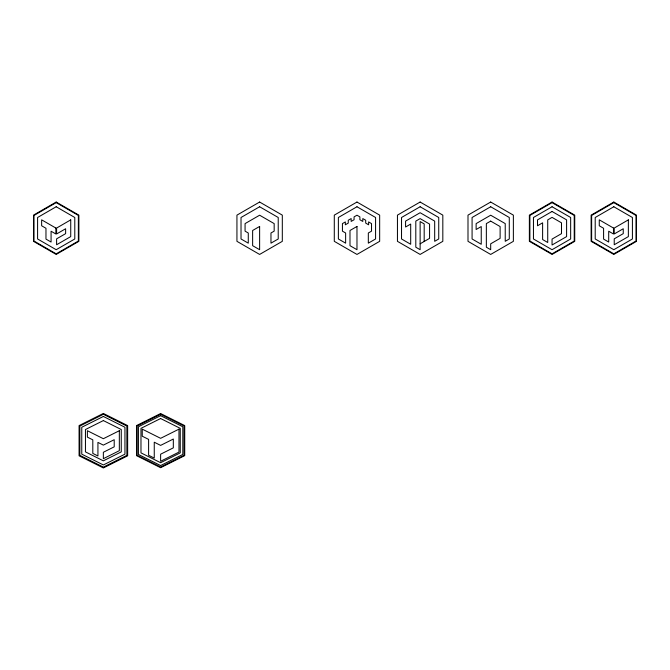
<?xml version="1.0" encoding="UTF-8"?>
<svg xmlns="http://www.w3.org/2000/svg" width="670" height="670" viewBox="0 0 670 670"><rect width="100%" height="100%" fill="white"/><g stroke="black" fill="none" stroke-linecap="round" stroke-linejoin="round"><path stroke-width="1" d="M420.132 243.813L429.57 238.361L429.57 224.065L420.132 218.613L415.802 221.117L415.802 247.213L420.132 249.709L420.132 221.561L424.185 223.897L424.185 241.468M70.735 219.861L56.607 228.06L56.607 233.964L65.627 228.755L65.627 233.646L56.607 238.847L56.607 244.751L70.735 236.594L70.735 219.861M628.36 219.861L614.231 228.06L614.231 233.964L623.251 228.755L623.251 233.646L614.231 238.847L614.231 244.751L628.36 236.594L628.36 219.861M56.188 202.038L33.5 215.137L33.5 241.334L56.188 254.433L78.876 241.334L78.876 215.137L56.188 202.038M56.188 202.625L34.011 215.43L34.011 241.041L56.188 253.838L78.365 241.041L78.365 215.43L56.188 202.625M56.188 206.754L37.587 217.49L37.587 238.972L56.188 249.709L74.789 238.972L74.789 217.49L56.188 206.754M259.625 202.038L236.937 215.137L236.937 241.334L259.625 254.433L282.313 241.334L282.313 215.137L259.625 202.038M259.625 206.754L241.024 217.49L241.024 238.972L248.277 243.16L248.277 233.001L245.069 231.15L245.069 223.604L259.625 215.212L274.172 223.604L274.172 231.15L270.965 233.001L270.965 243.16L278.226 238.972L278.226 217.49L259.625 206.754M259.625 226.452L252.632 230.488L252.632 245.681L259.625 249.709L259.625 226.452M356.976 202.038L334.288 215.137L334.288 241.334L356.976 254.433L379.664 241.334L379.664 215.137L356.976 202.038M356.976 206.754L338.375 217.49L338.375 238.972L345.628 243.16L345.628 233.001L342.429 231.15L342.429 223.604L345.335 221.929L345.335 224.793L348.249 223.118L348.249 220.246L351.155 218.571L351.155 221.435L354.07 219.752L354.07 216.887L356.976 215.212L359.882 216.887L359.882 219.752L362.797 221.435L362.797 218.571L365.703 220.246L365.703 223.118L368.617 224.793L368.617 221.929L371.523 223.604L371.523 231.15L368.324 233.001L368.324 243.16L375.577 238.972L375.577 217.49L356.976 206.754M356.976 226.452L349.991 230.488L349.991 245.681L356.976 249.709L356.976 226.452M420.132 202.038L397.444 215.137L397.444 241.334L420.132 254.433L442.82 241.334L442.82 215.137L420.132 202.038M420.132 206.754L401.531 217.49L401.531 238.972L410.693 244.265L410.693 224.065L405.584 227.013L405.584 221.117L420.132 212.717L434.679 221.117L434.679 241.309L438.733 238.972L438.733 217.49L420.132 206.754M490.683 202.038L467.995 215.137L467.995 241.334L490.683 254.433L513.371 241.334L513.371 215.137L490.683 202.038M490.683 206.754L472.082 217.49L472.082 238.972L481.244 244.265L481.244 226.56L476.127 229.509L476.127 223.604L490.683 215.212L505.23 223.604L505.23 241.309L509.284 238.972L509.284 217.49L490.683 206.754M490.683 221.108L486.353 223.604L486.353 247.213L490.683 249.709L490.683 243.813L500.121 238.361L500.121 226.56L490.683 221.108M552.055 202.038L529.367 215.137L529.367 241.334L552.055 254.433L574.743 241.334L574.743 215.137L552.055 202.038M552.055 202.625L529.878 215.43L529.878 241.041L552.055 253.838L574.232 241.041L574.232 215.43L552.055 202.625M552.055 206.754L533.454 217.49L533.454 238.972L552.055 249.709L570.656 238.972L570.656 217.49L552.055 206.754M552.055 211.477L537.507 219.877L537.507 225.773L542.616 222.825L542.616 239.542L547.725 242.49L547.725 219.877L552.055 217.373L561.494 222.825L561.494 233.646L552.055 239.09L552.055 244.994L566.602 236.594L566.602 219.877L552.055 211.477M613.812 202.038L591.124 215.137L591.124 241.334L613.812 254.433L636.5 241.334L636.5 215.137L613.812 202.038M613.812 202.625L591.635 215.43L591.635 241.041L613.812 253.838L635.989 241.041L635.989 215.43L613.812 202.625M613.812 206.754L595.211 217.49L595.211 238.972L613.812 249.709L632.413 238.972L632.413 217.49L613.812 206.754M103.356 413.44L79.077 425.584L79.077 455.826L103.356 467.962L127.643 455.826L127.643 425.584L103.356 413.44M103.356 414.303L79.839 426.061L79.839 455.349L103.356 467.107L126.873 455.349L126.873 426.061L103.356 414.303M103.356 416.455L81.765 427.251L81.765 454.159L103.356 464.955L124.947 454.159L124.947 427.251L103.356 416.455M103.356 420.576L85.45 429.529L85.45 451.881L103.356 460.834L121.262 451.881L121.262 429.529L103.356 420.576M119.335 430.718L103.356 438.708L87.376 430.718L87.376 437.125L92.803 439.838L92.803 453.406L97.929 455.969L97.929 442.409L103.356 445.115L114.21 439.696L114.21 446.84L103.356 452.267L103.356 458.682L119.335 450.692L119.335 430.718M160.616 413.532L136.504 425.584L136.504 455.642L160.616 467.702L184.727 455.642L184.727 425.584L160.616 413.532M160.616 414.244L137.141 425.978L137.141 455.248L160.616 466.99L184.091 455.248L184.091 425.978L160.616 414.244M160.616 415.668L138.414 426.765L138.414 454.461L160.616 465.558L182.81 454.461L182.81 426.765L160.616 415.668M160.616 418.524L140.976 428.348L140.976 452.878L160.616 462.702L180.255 452.878L180.255 428.348L160.616 418.524M178.974 429.135L160.616 438.322L142.249 429.135L142.249 436.204L148.606 439.386L148.606 455.265L154.259 458.096L154.259 442.208L160.616 445.391L173.321 439.034L173.321 447.853L160.616 454.201L160.616 461.27L178.974 452.091L178.974 429.135M613.477 228.043L599.265 219.835L599.265 225.773L603.595 228.277L603.595 239.09L608.703 242.037L608.703 231.225L613.477 233.981L613.477 228.043M55.853 228.043L41.641 219.835L41.641 225.773L45.97 228.277L45.97 239.09L51.079 242.037L51.079 231.225L55.853 233.981L55.853 228.043"/></g></svg>
